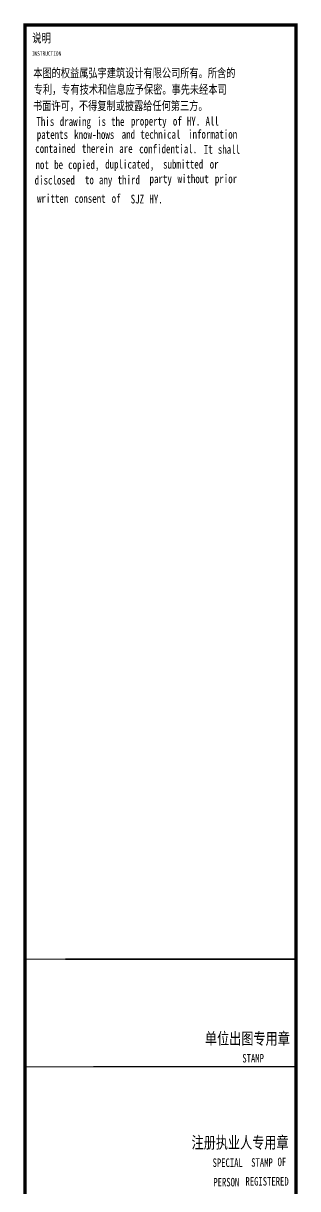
# Model space of a CAD drawing. Extents: x 552102 to 973302, y -80747 to 40012826.
# Drawn here: x 934489 to 942589, y 264918 to 299287 of the extents above; entities that cross this region are included whole.
import ezdxf

# ---------------------------------------------------------------- set-up
doc = ezdxf.new("R2010")
doc.units = 0
doc.header["$LTSCALE"] = 1000
doc.header["$MEASUREMENT"] = 0
doc.layers.add('PUB_TITLE', color=7, linetype='Continuous')
doc.layers.add('TK', color=126, linetype='Continuous')
doc.styles.add('-宋体', font='', dxfattribs={"width": 0.8})
doc.styles.get('-宋体').set_extended_font_data('SimSun')

msp = doc.modelspace()

# ---------------------------------------------------------------- linework, layer by layer
for p, q in [((934539, 241837), (934539, 299237)), ((942539, 271686), (935739, 271686)), ((935739, 271686), (942539, 271686)), ((942515, 268509), (936563, 268509))]:
    msp.add_line(p, q)
at = {"const_width": 34}
for points in [[(934539, 271686), (942539, 271686)], [(934539, 268509), (942515, 268509)]]:
    msp.add_lwpolyline(points, dxfattribs=at)
at = {"layer": 'PUB_TITLE', "const_width": 100}
msp.add_lwpolyline([(934539, 299237), (942539, 299237), (942539, 241838), (934539, 241838)], close=True, dxfattribs=at)

# ---------------------------------------------------------------- texts
at = {"style": '-宋体', "width": 0.75}
for s, height, p in [('INSTRUCTION', 129.15, (934740, 298331)), ('单位出图专用章', 350, (939851, 269170)), ('STAMP', 250, (940954, 268640)), ('注册执业人专用章', 350, (939455, 266106)), ('SPECIAL', 250, (940076, 265559)), ('STAMP', 250, (941216, 265566)), ('OF', 250, (941994, 265583)), ('PERSON', 250, (940098, 264985)), ('REGISTERED', 250, (941047, 265009))]:
    msp.add_text(s, height=height, dxfattribs=at).set_placement(p)
at = {"layer": 'TK', "color": 9, "style": '-宋体', "width": 0.75}
msp.add_text('说明', height=265.8, dxfattribs=at).set_placement((934749, 298722))
at = {"layer": 'TK', "style": '-宋体', "width": 0.75}
for s, height, p in [('本图的权益属弘宇建筑设计有限公司所有。所含的', 258.23, (934784, 297692)), ('专利，专有技术和信息应予保密。事先未经本司', 258.23, (934797, 297207)), ('书面许可，不得复制或披露给任何第三方。', 258.23, (934776, 296725)), ('This', 258.2, (934876, 296262)), ('drawing', 258.2, (935565, 296262)), ('is', 258.2, (936667, 296262)), ('the', 258.2, (937080, 296262)), ('property', 258.2, (937665, 296272)), ('of', 258.2, (938904, 296272)), ('HY.', 258.2, (939317, 296272)), ('All', 258.2, (939868, 296272)), ('patents', 258.2, (934888, 295878)), ('know-hows', 258.2, (935990, 295878)), ('and', 258.2, (937393, 295883)), ('technical', 258.2, (937944, 295883)), ('information', 258.23, (939353, 295887)), ('contained', 258.2, (934842, 295465)), ('therein', 258.2, (936220, 295465)), ('are', 258.2, (937321, 295465)), ('confidential.', 258.23, (937910, 295455)), ('It', 258.2, (939817, 295440)), ('shall', 258.2, (940230, 295440)), ('be', 258.2, (935400, 294989)), ('copied,', 258.2, (935813, 294989)), ('duplicated,', 258.23, (936905, 295001)), ('submitted', 258.2, (938614, 295002)), ('not', 258.2, (934849, 294989)), ('or', 258.2, (939991, 295002)), ('disclosed', 258.2, (934824, 294532)), ('to', 258.2, (936309, 294542)), ('any', 258.2, (936722, 294542)), ('third', 258.2, (937273, 294542)), ('party', 258.2, (938215, 294573)), ('without', 258.2, (939041, 294573)), ('prior', 258.2, (940143, 294573)), ('written', 258.2, (934895, 293993)), ('consent', 258.2, (935997, 293993)), ('of', 258.2, (937099, 293993)), ('SJZ', 258.2, (937659, 293975)), ('HY.', 258.2, (938210, 293975))]:
    msp.add_text(s, height=height, dxfattribs=at).set_placement(p)

doc.saveas('drawing.dxf')
